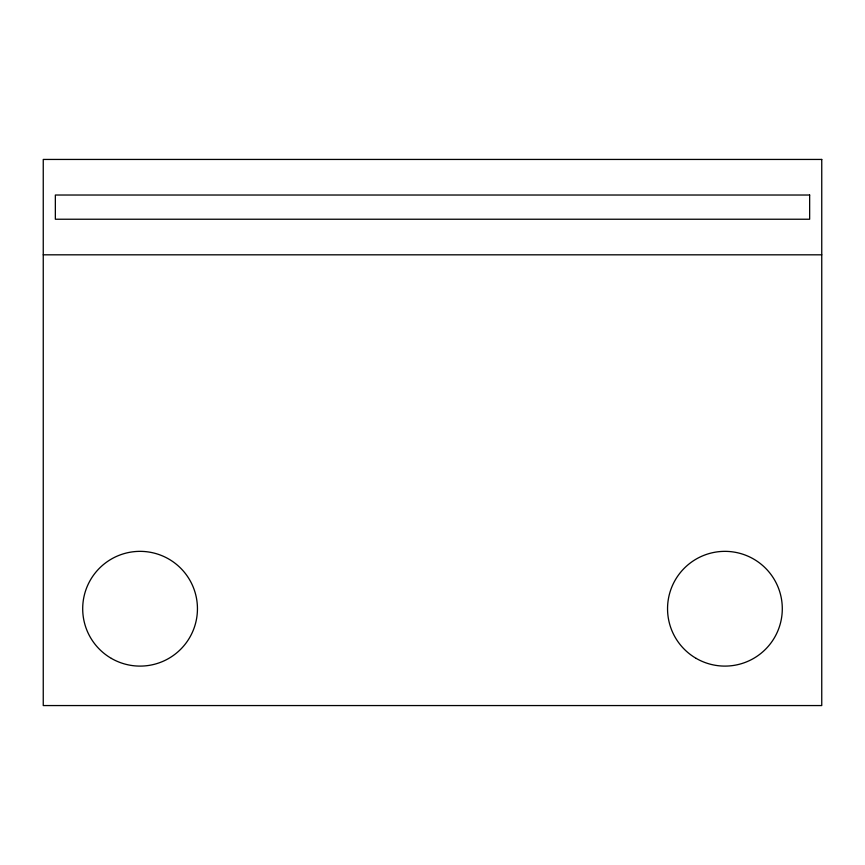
<?xml version="1.0" encoding="UTF-8"?>
<svg xmlns="http://www.w3.org/2000/svg" width="865" height="865" viewBox="0 0 865 865"><rect width="100%" height="100%" fill="white"/><g stroke="black" fill="none" stroke-linecap="round" stroke-linejoin="round"><path stroke-width="1.3" d="M43.25 254.818L821.75 254.818M821.75 159.441L43.25 159.441L43.25 705.559L821.75 705.559L821.75 159.441M809.651 195.025L55.349 195.025L55.349 219.234L809.651 219.234L809.651 195.025M111.39 658.416A57.371 57.371 0 0 0 197.447 608.733A57.371 57.371 0 0 0 111.39 559.039A57.371 57.371 0 0 0 111.39 658.416M696.238 658.416A57.371 57.371 0 0 0 782.295 608.733A57.371 57.371 0 0 0 696.238 559.039A57.371 57.371 0 0 0 696.238 658.416"/></g></svg>
